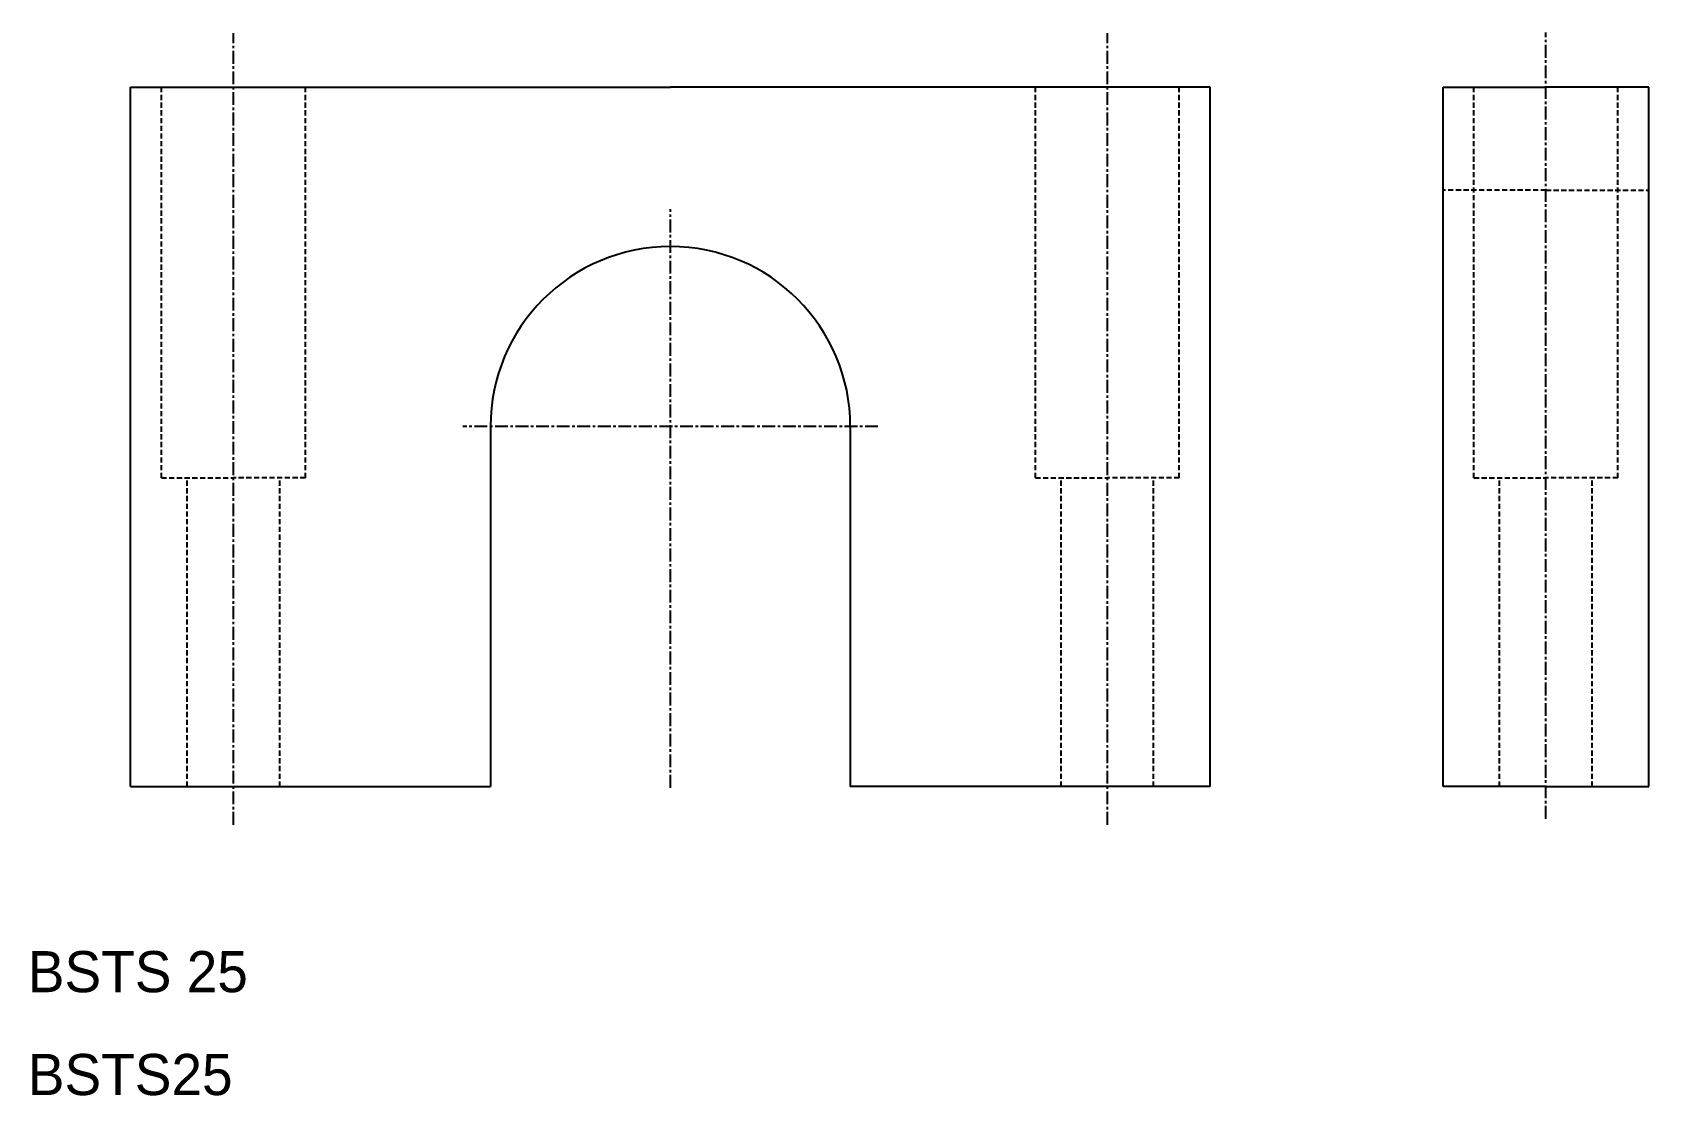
# Model space of a CAD drawing. Extents: x 10 to 168, y 10 to 113.
import ezdxf

# ---------------------------------------------------------------- set-up
doc = ezdxf.new("R2010")
doc.units = 0
doc.linetypes.add('CENTER', pattern=[2, 1.25, -0.25, 0.25, -0.25])
doc.linetypes.add('DASHED', pattern=[0.75, 0.5, -0.25])
doc.layers.get('0').update_dxf_attribs({"linetype": 'CONTINUOUS'})
doc.layers.add('CENTER', color=1, linetype='CENTER')

msp = doc.modelspace()

# ---------------------------------------------------------------- linework, layer by layer
at = {"color": 0}
for p, q in [((20, 40), (20, 108)), ((125, 40), (125, 108))]:
    msp.add_line(p, q, dxfattribs=at)
at = {"color": 7, "linetype": 'CONTINUOUS'}
for p, q in [((20, 108), (72.5, 108)), ((125, 108), (72.5, 108)), ((147.65, 40), (147.65, 108)), ((147.65, 108), (157.65, 108)), ((167.65, 108), (157.65, 108)), ((167.65, 40), (167.65, 108)), ((55, 75), (55, 40)), ((90, 75), (90, 40)), ((20, 40), (55, 40)), ((125, 40), (90, 40)), ((157.65, 40), (147.65, 40)), ((157.65, 40), (167.65, 40))]:
    msp.add_line(p, q, dxfattribs=at)
at = {"color": 3, "linetype": 'DASHED'}
for p, q in [((23, 70), (23, 108)), ((37, 70), (37, 108)), ((108, 70), (108, 108)), ((122, 70), (122, 108)), ((150.65, 70), (150.65, 108)), ((164.65, 70), (164.65, 108)), ((157.65, 98), (147.65, 98)), ((157.65, 98), (167.65, 98)), ((23, 70), (30, 70)), ((25.5, 40), (25.5, 70)), ((37, 70), (30, 70)), ((34.5, 40), (34.5, 70)), ((108, 70), (115, 70)), ((110.5, 40), (110.5, 70)), ((122, 70), (115, 70)), ((119.5, 40), (119.5, 70)), ((150.65, 70), (157.65, 70)), ((153.15, 40), (153.15, 70)), ((164.65, 70), (157.65, 70)), ((162.15, 40), (162.15, 70))]:
    msp.add_line(p, q, dxfattribs=at)
at = {"color": 7, "linetype": 'CONTINUOUS'}
msp.add_arc((72.5, 75), 17.5, 0, 180, dxfattribs=at)
at = {"layer": 'CENTER', "color": 1, "linetype": 'CENTER'}
for p, q in [((30, 36.28), (30, 113.25)), ((115, 36.28), (115, 113.25)), ((157.65, 36.86), (157.65, 113.33)), ((72.5, 39.88), (72.5, 96.15)), ((92.69, 75), (52.31, 75))]:
    msp.add_line(p, q, dxfattribs=at)

# ---------------------------------------------------------------- texts
at = {"color": 7, "linetype": 'CONTINUOUS'}
for s, p in [('BSTS 25', (10, 20)), ('BSTS25', (10, 10))]:
    msp.add_text(s, height=4, dxfattribs=at).set_placement(p)

doc.saveas('drawing.dxf')
